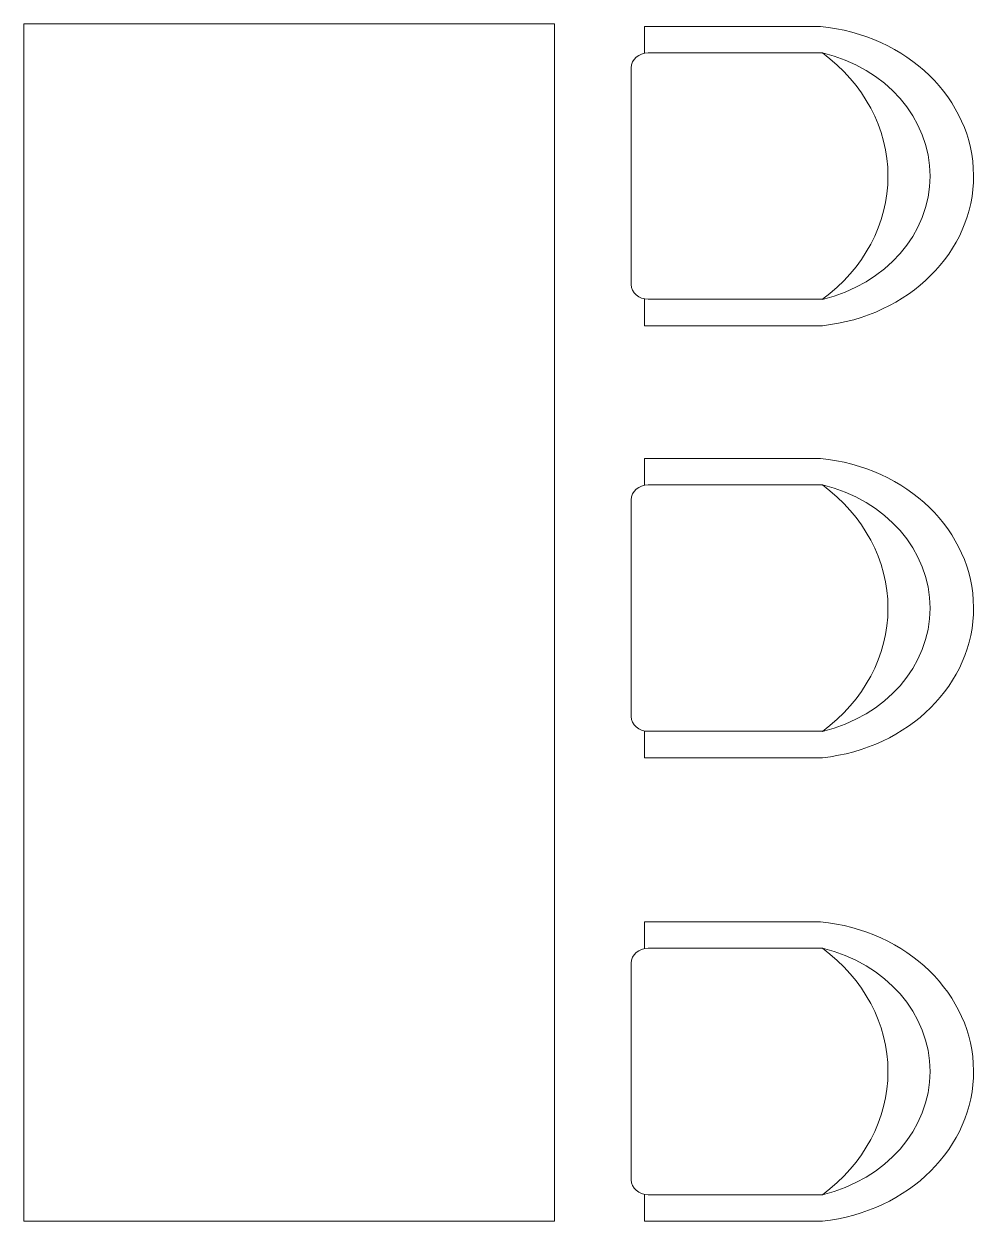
# Model space of a CAD drawing. Header units: centimetres. Extents: x 99002 to 104403, y -55119 to -48358.
# Drawn here: x 101153.3 to 101296.3, y -53670.5 to -53490.5 of the extents above; entities that cross this region are included whole.
import ezdxf

# ---------------------------------------------------------------- set-up
doc = ezdxf.new("R2010")
doc.units = ezdxf.units.CM
doc.header["$LTSCALE"] = 50
doc.header["$MEASUREMENT"] = 0
doc.layers.add('mobilimi', color=8, linetype='Continuous', lineweight=9)

# ---------------------------------------------------------------- blocks, each defined once
blk = doc.blocks.new('1111')
at = {"layer": 'mobilimi'}
for p, q in [((7498090.66, 4737224.66), (7498067.1, 4737224.66)), ((7498090.66, 4737221.1), (7498090.66, 4737224.66)), ((7498090.15, 4737221.13), (7498066.85, 4737221.13)), ((7498092.44, 4737190.14), (7498092.44, 4737219.13)), ((7498090.15, 4737188.14), (7498066.85, 4737188.14)), ((7498090.66, 4737184.61), (7498090.66, 4737188.14)), ((7498090.66, 4737184.61), (7498066.85, 4737184.61))]:
    blk.add_line(p, q, dxfattribs=at)
for centre, major_axis, start_param, end_param in [((7498069.68, 4737204.62), (-23.08, 0), -1.458692, 1.447759), ((7498071.99, 4737204.63), (-19.57, 0), -1.304651, 1.304651), ((7498082.73, 4737204.63), (24.67, 0), 2.270248, 4.012938), ((7498090.15, 4737219.13), (-2.29, 0), 3.141593, 4.712389), ((7498090.15, 4737190.14), (2.29, 0), 4.712389, 6.283185)]:
    blk.add_ellipse(centre, major_axis=major_axis, ratio=0.87377, start_param=start_param, end_param=end_param, dxfattribs=at)

msp = doc.modelspace()

# ---------------------------------------------------------------- linework, layer by layer
at = {"layer": 'mobilimi'}
msp.add_lwpolyline([(101233.16, -53490.48), (101233.16, -53670.48), (101153.35, -53670.48), (101153.35, -53490.48)], close=True, dxfattribs=at)

# ---------------------------------------------------------------- block references
at = {"layer": 'mobilimi', "xscale": -1.123327195006823, "yscale": 1.123327195006823, "zscale": 1.123327195006823}
for p in [(8524055.84, -5374944.15), (8524055.84, -5375009.11), (8524055.84, -5375078.78)]:
    msp.add_blockref('1111', p, dxfattribs=at)

doc.saveas('drawing.dxf')
